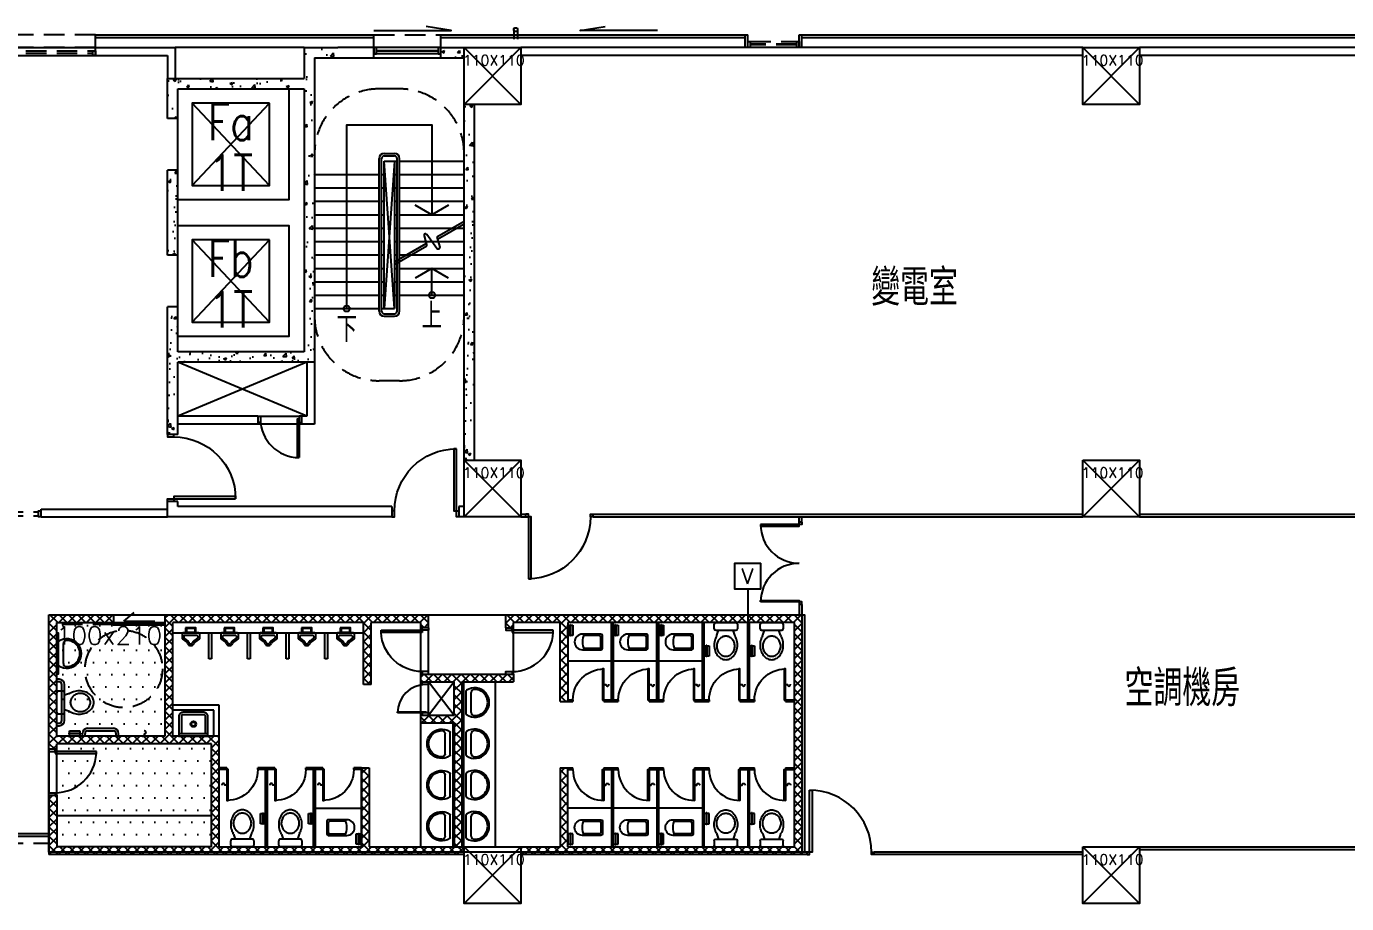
# Model space of a CAD drawing. Extents: x -80 to 56020, y 18240 to 42185.
# Drawn here: x 2296 to 4856, y 25545 to 27246 of the extents above; entities that cross this region are included whole.
import ezdxf
from ezdxf.enums import TextEntityAlignment as Align

# ---------------------------------------------------------------- set-up
doc = ezdxf.new("R2010")
doc.units = 0
doc.header["$LTSCALE"] = 200
doc.linetypes.add('XFAB-L20$0$HIDDEN', pattern=[0.3, 0.2, -0.1])
for name, color, linetype in [('TEXT', 3, 'Continuous'), ('XFAB-L20$0$0-arr', 4, 'Continuous'), ('XFAB-L20$0$0-stc', 12, 'Continuous'), ('XFAB-L20$0$0-stcm', 4, 'Continuous'), ('XFAB-L20$0$12', 12, 'Continuous'), ('XFAB-L20$0$4', 4, 'Continuous'), ('XFAB-L20$0$8', 8, 'Continuous'), ('XFAB-L20$0$COL', 1, 'Continuous'), ('XFAB-L20$0$DOOR-TEXT', 8, 'Continuous'), ('XFAB-L20$0$DOR', 4, 'Continuous'), ('XFAB-L20$0$DRAIN', 4, 'Continuous'), ('XFAB-L20$0$EL', 4, 'Continuous'), ('XFAB-L20$0$FURN', 8, 'Continuous'), ('XFAB-L20$0$HATCH', 15, 'Continuous'), ('XFAB-L20$0$Hatch-RC', 8, 'Continuous'), ('XFAB-L20$0$HID', 5, 'XFAB-L20$0$HIDDEN'), ('XFAB-L20$0$HR', 4, 'Continuous'), ('XFAB-L20$0$INT', 4, 'Continuous'), ('XFAB-L20$0$OPEN', 8, 'Continuous'), ('XFAB-L20$0$OTH', 12, 'Continuous'), ('XFAB-L20$0$RCW', 1, 'Continuous'), ('XFAB-L20$0$RM-MARK-INT', 12, 'Continuous'), ('XFAB-L20$0$ST', 12, 'Continuous'), ('XFAB-L20$0$WALL-C', 6, 'Continuous'), ('XFAB-L20$0$WALL-CR', 5, 'XFAB-L20$0$HIDDEN'), ('XFAB-L20$0$WALL-P', 3, 'Continuous'), ('XFAB-L20$0$WALL-V', 4, 'Continuous'), ('XFAB-L20$0$WC', 4, 'Continuous'), ('XFAB-L20$0$wc-pat', 4, 'Continuous'), ('XFAB-L20$0$WIN', 12, 'Continuous'), ('XFAB-L20$0$WIN-S', 4, 'Continuous'), ('XFAB-L20$0$防火時效', 15, 'Continuous')]:
    doc.layers.add(name, color=color, linetype=linetype)
doc.styles.add('AEH', font='SIMPLEX', dxfattribs={"bigfont": 'CHINESET.shx'})
doc.styles.add('XFAB-L20$0$CHINA', font='simplex.shx', dxfattribs={"width": 0.75, "bigfont": 'chineset.shx'})
doc.styles.add('XFAB-L20$0$Standard', font='txt.shx', dxfattribs={"bigfont": 'chineset.shx'})

# ---------------------------------------------------------------- blocks, each defined once
blk = doc.blocks.new('XFAB-L20$0$C-110x110')
at = {"layer": 'Defpoints'}
for p, q in [((55, -55), (-55, 55)), ((-55, -55), (55, 55))]:
    blk.add_line(p, q, dxfattribs=at)
at = {"layer": 'XFAB-L20$0$COL'}
blk.add_lwpolyline([(-55, 55), (55, 55), (55, -55), (-55, -55)], close=True, dxfattribs=at)
at = {"layer": 'Defpoints', "style": 'XFAB-L20$0$CHINA'}
blk.add_text('110X110', height=20, dxfattribs=at).set_placement((-57.4, 30.5), align=Align.MIDDLE_LEFT)
blk = doc.blocks.new('XFAB-L20$0$door')
at = {"layer": 'XFAB-L20$0$DOR'}
blk.add_lwpolyline([(0, 1), (0.04, 1), (0.04, 0), (0, 0)], close=True, dxfattribs=at)
blk.add_arc((0, 0), 1, 0, 90, dxfattribs=at)
blk = doc.blocks.new('XFAB-L20$0$door-2')
at = {"layer": 'XFAB-L20$0$DOR'}
for points in [[(0, 0.5), (0.02, 0.5), (0.02, 0), (0, 0)], [(1, 0.5), (0.98, 0.5), (0.98, 0), (1, 0)]]:
    blk.add_lwpolyline(points, close=True, dxfattribs=at)
for centre, start, end in [((0, 0), 0, 90), ((1, 0), 90, 180)]:
    blk.add_arc(centre, 0.5, start, end, dxfattribs=at)
blk = doc.blocks.new('XFAB-L20$0$DOORD1')
for p, q in [((0.05, 1), (0, 1)), ((0, 1), (0, 0)), ((0.05, 0), (0.05, 1)), ((0, 0), (0.05, 0))]:
    blk.add_line(p, q)
at = {"color": 0}
blk.add_arc((-0.002, -0.001), 1.002, 0.0519, 87.0105, dxfattribs=at)
blk = doc.blocks.new('XFAB-L20$0$TISSUE')
at = {"layer": 'XFAB-L20$0$WC', "color": 6}
for p, q in [((0, 0), (0, -20)), ((4.5, 0), (0, 0)), ((5.5, 1), (4.5, 1)), ((4.5, 1), (4.5, -21)), ((5.5, -21), (5.5, 1)), ((10, 0), (5.5, 0)), ((10, -20), (10, 0)), ((0, -20), (4.5, -20)), ((4.5, -21), (5.5, -21)), ((5.5, -20), (10, -20))]:
    blk.add_line(p, q, dxfattribs=at)
blk = doc.blocks.new('XFAB-L20$0$tl-gen')
at = {"layer": 'XFAB-L20$0$WC'}
for p, q in [((-19.5, 0), (19.5, 0)), ((-22.5, -12), (-22.5, -3)), ((-19.5, -15), (19.5, -15)), ((-17.2, -24.6), (-14, -15)), ((17.2, -24.6), (14, -15)), ((22.5, -3), (22.5, -12))]:
    blk.add_line(p, q, dxfattribs=at)
at = {"layer": 'XFAB-L20$0$WC', "color": 12}
blk.add_lwpolyline([(-17.5, -45.9, 0.089395), (-16.1, -53.4, 0.094247), (-12.4, -59.6, 0.102032), (-6.6, -63.9, 0.108313), (0, -65.3, 0.108313), (6.6, -63.9, 0.102032), (12.4, -59.6, 0.094247), (16.1, -53.4, 0.089395), (17.5, -45.9, 0.089395), (16.1, -38.3, 0.094247), (12.4, -32.1, 0.102032), (6.6, -27.9, 0.108313), (0, -26.4, 0.108313), (-6.6, -27.9, 0.102032), (-12.4, -32.1, 0.094247), (-16.1, -38.3, 0.089395)], format="xyb", close=True, dxfattribs=at)
at = {"layer": 'XFAB-L20$0$WC'}
for centre, radius, start, end in [((-19.5, -3), 3, 90, 180), ((19.5, -3), 3, 0, 90), ((-19.5, -12), 3, 180, 270), ((-25.7, -21.7), 9, 328.9452, 341.624), ((25.7, -21.7), 9, 198.376, 211.0548), ((19.5, -12), 3, 270, 0), ((13.5, -43.5), 36, 161.8917, 180), ((13.5, -43.5), 36, 180, 198.1083), ((6.9, -41.3), 29, 148.9452, 161.8917), ((-6.9, -41.3), 29, 18.1083, 31.0548), ((-13.5, -43.5), 36, 0, 18.1083), ((-13.5, -43.5), 36, 341.8917, 0), ((6.9, -45.7), 29, 198.1083, 218.2902), ((2.7, -49), 23.7, 218.2902, 242.3153), ((0, -54.1), 17.9, 242.3153, 270), ((0, -54.1), 17.9, 270, 297.6847), ((-2.7, -49), 23.7, 297.6847, 321.7098), ((-6.9, -45.7), 29, 321.7098, 341.8917)]:
    blk.add_arc(centre, radius, start, end, dxfattribs=at)
blk = doc.blocks.new('XFAB-L20$0$door-5')
at = {"layer": 'XFAB-L20$0$DOR'}
blk.add_lwpolyline([(0, 0), (0, 1), (0.04, 1), (0.04, 0)], close=True, dxfattribs=at)
blk.add_arc((0, 0), 1, 0, 90, dxfattribs=at)
blk = doc.blocks.new('XFAB-L20$0$wall type-down')
at = {"layer": 'XFAB-L20$0$RM-MARK-INT'}
blk.add_line((0, 800), (0, -200), dxfattribs=at)
blk.add_lwpolyline([(-247.5, 1300), (247.5, 1300, -0.4142136), (250, 1297.5), (250, 802.5, -0.4142136), (247.5, 800), (-247.5, 800, -0.4142136), (-250, 802.5), (-250, 1297.5, -0.4142136)], format="xyb", close=True, dxfattribs=at)
at = {"layer": 'XFAB-L20$0$RM-MARK-INT', "color": 6, "style": 'XFAB-L20$0$Standard', "text_generation_flag": 6}
blk.add_attdef('WALL-TYP', text='', height=300, rotation=180, dxfattribs=at).set_placement((-2.5, 1050), align=Align.MIDDLE_CENTER)
blk = doc.blocks.new('XFAB-L20$0$bsn-450')
at = {"layer": 'XFAB-L20$0$WC'}
blk.add_line((0, 0), (44.7, 0), dxfattribs=at)
at = {"layer": 'XFAB-L20$0$WC', "color": 12}
blk.add_line((2.9, -10), (41.8, -10), dxfattribs=at)
at = {"layer": 'XFAB-L20$0$WC'}
for centre, radius, start, end in [((0, -1.5), 1.5, 90, 146.1556), ((44.7, -1.5), 1.5, 33.8444, 90), ((22.4, -16.5), 28.4, 146.1556, 33.8444)]:
    blk.add_arc(centre, radius, start, end, dxfattribs=at)
at = {"layer": 'XFAB-L20$0$WC', "color": 12}
for centre, radius, start, end in [((2.9, -16), 6, 90, 178.5361), ((22.4, -16.5), 25.4, 178.5361, 1.4639), ((41.8, -16), 6, 1.4639, 90)]:
    blk.add_arc(centre, radius, start, end, dxfattribs=at)
blk = doc.blocks.new('XFAB-L20$0$U-315')
at = {"layer": 'XFAB-L20$0$WC'}
for p, q in [((30.2, 0), (0, 0)), ((-1.5, -1.3), (-1.5, -11.3)), ((-1.5, -11.3), (7.2, -17.9)), ((31.7, -11.3), (23, -17.9)), ((31.7, -1.3), (31.7, -11.3))]:
    blk.add_line(p, q, dxfattribs=at)
at = {"layer": 'XFAB-L20$0$WC', "color": 12}
for p, q in [((1.5, -6.5), (1.5, -9.1)), ((2.1, -10.3), (8.9, -15.4)), ((27.2, -5), (3, -5)), ((28.1, -10.3), (21.3, -15.4)), ((28.7, -6.5), (28.7, -9.1))]:
    blk.add_line(p, q, dxfattribs=at)
at = {"layer": 'XFAB-L20$0$WC'}
for centre, radius, start, end in [((0, -1.5), 1.5, 90, 173.7475), ((30.2, -1.5), 1.5, 6.2525, 90), ((5.1, -21.9), 4.5, 17.6107, 61.7082), ((14.8, -18.8), 5.72, 197.6107, 272.6965), ((15.4, -18.8), 5.72, 267.3035, 342.3893), ((25.1, -21.9), 4.5, 118.2918, 162.3893)]:
    blk.add_arc(centre, radius, start, end, dxfattribs=at)
at = {"layer": 'XFAB-L20$0$WC', "color": 12}
for centre, radius, start, end in [((3, -6.5), 1.5, 90, 180), ((3, -9.1), 1.5, 180, 232.9361), ((5.1, -21.9), 7.5, 17.6107, 59.7283), ((14.8, -18.8), 2.72, 197.6107, 272.6965), ((15.4, -18.8), 2.72, 267.3035, 342.3893), ((25.1, -21.9), 7.5, 120.2717, 162.3893), ((27.2, -6.5), 1.5, 0, 90), ((27.2, -9.1), 1.5, 307.0639, 0)]:
    blk.add_arc(centre, radius, start, end, dxfattribs=at)
blk = doc.blocks.new('XFAB-L20$0$TL-1')
at = {"layer": 'XFAB-L20$0$OTH', "color": 12}
for p, q in [((48.2, 12.2), (17.5, 12.2)), ((51.2, -9.2), (51.2, 9.2)), ((17.5, -12.2), (48.2, -12.2))]:
    blk.add_line(p, q, dxfattribs=at)
for centre, start, end in [((48.2, 9.2), 0, 90), ((48.2, -9.2), 270, 0)]:
    blk.add_arc(centre, 3, start, end, dxfattribs=at)
at = {"layer": 'XFAB-L20$0$WC'}
for p, q in [((51.2, 15.2), (15.2, 15.2)), ((54.2, -12.2), (54.2, 12.2)), ((15.2, -15.2), (51.2, -15.2))]:
    blk.add_line(p, q, dxfattribs=at)
for centre, radius, start, end in [((15.2, 0), 15.2, 90, 270), ((50.2, 0), 35, 154.148, 205.852), ((51.2, 12.2), 3, 0, 90), ((51.2, -12.2), 3, 270, 0)]:
    blk.add_arc(centre, radius, start, end, dxfattribs=at)
blk = doc.blocks.new('XFAB-L20$0$s-324')
at = {"layer": 'XFAB-L20$0$WC'}
blk.add_lwpolyline([(28, 0), (-28, 0), (-28, -37.9, 0.414214), (-20, -46), (20, -46, 0.414214), (28, -37.9)], format="xyb", close=True, dxfattribs=at)
for points in [[(-28, -3.2, 0.414214), (-26.8, -4.4), (26.8, -4.4, 0.414214), (28, -3.2)], [(-21.5, -4.4, 0.414214), (-23.3, -6.3), (-23.3, -39, 0.414214), (-21.5, -40.8), (21.5, -40.8, 0.414214), (23.3, -39), (23.3, -6.3, 0.414214), (21.5, -4.4)]]:
    blk.add_lwpolyline(points, format="xyb", dxfattribs=at)
for radius in [5.43, 3.79]:
    blk.add_circle((0, -23.1), radius, dxfattribs=at)
at = {"layer": 'XFAB-L20$0$WC', "color": 0, "linetype": 'ByBlock'}
blk.add_point((28, 0), dxfattribs=at)

msp = doc.modelspace()

# ---------------------------------------------------------------- hatches: boundary and pattern name
at = {"layer": 'XFAB-L20$0$HATCH'}
h = msp.add_hatch(dxfattribs=at)
h.set_pattern_fill('ANSI37', color=256, scale=4, style=0)
h.set_pattern_definition([(45, (2340, 25640), (-8.98026, 8.98026), []), (135, (2340, 25640), (-8.98026, -8.98026), [])])
h.paths.add_polyline_path([(3126, 25975), (3126, 25910), (3076, 25910), (3076, 25975)], flags=17)
h.paths.add_polyline_path([(3241, 25990), (3200, 25990), (3200, 25975), (3241, 25975)])
h.paths.add_polyline_path([(3145, 25655), (2961, 25655), (2961, 25808), (2946, 25808), (2946, 25655), (2753.092, 25655), (2753.092, 25640), (3145, 25640)])
h.paths.add_polyline_path([(2753.092, 25655), (2670, 25655), (2670, 25870), (2580, 25870), (2580, 26090), (2675, 26090), (2675, 26105), (2565, 26105), (2565, 25870), (2355, 25870), (2355, 25935), (2340, 25935), (2340, 25845), (2355, 25845), (2355, 25855), (2655, 25855), (2655, 25655), (2355, 25655), (2355, 25755), (2340, 25755), (2340, 25640), (2753.092, 25640)])
h.paths.add_polyline_path([(2355, 26090), (2465, 26090), (2465, 26105), (2340, 26105), (2340, 25935), (2355, 25935), (2355, 25954.5)], flags=16)
h.paths.add_polyline_path([(3076, 26105), (2675, 26105), (2675, 26090), (2950, 26090), (2950, 25970), (2965, 25970), (2965, 26090), (3061, 26090), (3061, 26080), (3076, 26080)])
h.paths.add_polyline_path([(3076, 25910), (3061, 25910), (3061, 25895), (3126, 25895), (3126, 25655), (3141, 25655), (3141, 25975), (3200, 25975), (3200, 25990), (3061, 25990), (3061, 25975), (3076, 25975)])
h = msp.add_hatch(dxfattribs=at)
h.set_pattern_fill('DOTS', color=256, scale=15, style=0)
h.set_pattern_definition([(0, (2355, 25870), (11.9062, 23.8125), [0, -23.8125])])
h.paths.add_polyline_path([(2355, 26090), (2565, 26090), (2565, 25870), (2355, 25870)])
h = msp.add_hatch(dxfattribs=at)
h.set_pattern_fill('ANSI37', color=256, scale=4, style=0)
h.set_pattern_definition([(45, (3226, 25640), (-8.98026, 8.98026), []), (135, (3226, 25640), (-8.98026, -8.98026), [])])
h.paths.add_polyline_path([(3800, 25872.5), (3785, 25872.5), (3785, 25655), (3541.25, 25655), (3541.25, 25640), (3800, 25640)])
h.paths.add_polyline_path([(3800, 26105), (3695, 26105), (3695, 26090), (3785, 26090), (3785, 25872.5), (3800, 25872.5)])
h.paths.add_polyline_path([(3695, 26105), (3226, 26105), (3226, 26080), (3241, 26080), (3241, 26090), (3331, 26090), (3331, 25937), (3346, 25937), (3346, 26090), (3695, 26090)])
h.paths.add_polyline_path([(3541.25, 25655), (3346, 25655), (3346, 25808), (3331, 25808), (3331, 25655), (3255, 25655), (3255, 25640), (3541.25, 25640)])
h = msp.add_hatch(dxfattribs=at)
h.set_pattern_fill('DOTS', color=256, scale=15, style=0)
h.set_pattern_definition([(0, (2355, 25655), (11.9062, 23.8125), [0, -23.8125])])
h.paths.add_polyline_path([(2355, 25855), (2655, 25855), (2655, 25655), (2355, 25655)])
at = {"layer": 'XFAB-L20$0$Hatch-RC'}
h = msp.add_hatch(dxfattribs=at)
h.set_pattern_fill('AR-CONC', color=256, scale=0.3, style=0)
h.set_pattern_definition([(50, (2570, 26455), (54.6554, -4.7817), [5.715, -62.865]), (355, (2570, 26455), (-10.573, 57.317), [4.572, -50.292]), (100.451, (2574.555, 26454.6), (44.0828, 52.535), [4.857, -53.427]), (46.184, (2570, 26470.24), (81.3237, -12.6127), [8.5725, -94.2975]), (96.636, (2576.78, 26469.19), (71.221, 74.228), [7.2855, -80.1405]), (351.184, (2570, 26470.24), (71.2214, 74.2275), [6.858, -75.438]), (21, (2577.62, 26466.43), (45.4845, -30.6797), [5.715, -62.865]), (326, (2577.62, 26466.43), (18.5406, 55.2564), [4.572, -50.292]), (71.4514, (2581.41, 26463.873), (64.025, 24.577), [4.857, -53.427]), (37.5, (2570, 26455), (0.9266, 25.3665), [0, -49.6824, 0, -51.054, 0, -50.4825]), (7.5, (2570, 26455), (20.0459, 30.0542), [0, -29.1084, 0, -48.5394, 0, -19.2405]), (327.5, (2553.007, 26455), (40.6772, -1.71862), [0, -19.05, 0, -59.436, 0, -78.867]), (317.5, (2545.387, 26455), (44.4388, 7.628), [0, -24.765, 0, -39.4716, 0, -56.007])])
h.paths.add_polyline_path([(2855, 27185), (2900, 27185), (2900, 27205), (2835, 27205), (2835, 27150), (2855, 27150)])
h.paths.add_polyline_path([(3145, 27205), (3100, 27205), (3100, 27193), (3100, 27185), (3145, 27185)])
h.paths.add_polyline_path([(2855, 27150), (2835, 27150), (2835, 27145), (2570, 27145), (2570, 27067.5), (2590, 27067.5), (2590, 27125), (2805, 27125), (2835, 27125), (2835, 26615), (2590, 26615), (2590, 26702.5), (2570, 26702.5), (2570, 26455), (2590, 26455), (2590, 26595), (2855, 26595)])
h.paths.add_polyline_path([(2590, 26967.5), (2570, 26967.5), (2570, 26802.5), (2590, 26802.5), (2590, 26860)], flags=17)
h = msp.add_hatch(dxfattribs=at)
h.set_pattern_fill('AR-CONC', color=256, scale=0.3, style=0)
h.set_pattern_definition([(50, (3145, 26405), (54.6554, -4.7817), [5.715, -62.865]), (355, (3145, 26405), (-10.573, 57.317), [4.572, -50.292]), (100.451, (3149.555, 26404.6), (44.0828, 52.535), [4.857, -53.427]), (46.184, (3145, 26420.24), (81.324, -12.613), [8.5725, -94.2975]), (96.636, (3151.78, 26419.19), (71.221, 74.228), [7.2855, -80.1405]), (351.184, (3145, 26420.24), (71.221, 74.228), [6.858, -75.438]), (21, (3152.62, 26416.43), (45.4845, -30.6797), [5.715, -62.865]), (326, (3152.62, 26416.43), (18.5406, 55.2564), [4.572, -50.292]), (71.451, (3156.41, 26413.873), (64.025, 24.577), [4.857, -53.427]), (37.5, (3145, 26405), (0.9266, 25.3665), [0, -49.6824, 0, -51.054, 0, -50.4825]), (7.5, (3145, 26405), (20.0459, 30.0542), [0, -29.1084, 0, -48.5394, 0, -19.2405]), (327.5, (3128.007, 26405), (40.6772, -1.7186), [0, -19.05, 0, -59.436, 0, -78.867]), (317.5, (3120.387, 26405), (44.4388, 7.628), [0, -24.765, 0, -39.4716, 0, -56.007])])
h.paths.add_polyline_path([(3165, 27095), (3145, 27095), (3145, 26405), (3165, 26405)])
at = {"layer": 'XFAB-L20$0$WC'}
h = msp.add_hatch(dxfattribs=at)
h.set_pattern_fill('PLAST', color=256, scale=5, angle=540, style=0)
h.set_pattern_definition([(360, (-14080, 31442.5), (3e-19, 31.75), []), (360, (-14080, 31446.47), (3e-19, 31.75), []), (360, (-14080, 31450.437), (3e-19, 31.75), [])])
h.paths.add_polyline_path([(2355, 25990), (2355, 26070), (2358, 26070), (2358, 25990)])
h = msp.add_hatch(dxfattribs=at)
h.set_pattern_fill('PLAST', color=256, scale=5, angle=540, style=0)
h.set_pattern_definition([(180, (19579, 20106.5), (2e-14, -31.75), []), (180, (19579, 20102.53), (2e-14, -31.75), []), (180, (19579, 20098.563), (2e-14, -31.75), [])])
h.paths.add_polyline_path([(3144, 25975), (3144, 25655), (3141, 25655), (3141, 25975)])
h = msp.add_hatch(dxfattribs=at)
h.set_pattern_fill('PLAST', color=256, scale=5, angle=540, style=0)
h.set_pattern_definition([(3e-14, (-13312, 20106.5), (-2e-14, -31.75), []), (3e-14, (-13312, 20102.53), (-2e-14, -31.75), []), (3e-14, (-13312, 20098.563), (-2e-14, -31.75), [])])
h.paths.add_polyline_path([(3123, 25895), (3123, 25655), (3126, 25655), (3126, 25895)])

# ---------------------------------------------------------------- linework, layer by layer
at = {"color": 1}
msp.add_lwpolyline([(2340, 26105), (3805, 26105), (3805, 25645), (2340, 25645)], close=True, dxfattribs=at)
at = {"layer": 'XFAB-L20$0$0-arr'}
for points in [[(3114.976, 26899.75), (3082.5, 26881), (3050.024, 26899.75)], [(3114.976, 26758.25), (3082.5, 26777), (3050.024, 26758.25)]]:
    msp.add_lwpolyline(points, dxfattribs=at)
at = {"layer": 'XFAB-L20$0$0-stc'}
for p, q in [((3145, 26867.718), (3092.181, 26837.224)), ((3145, 26862.45), (3093.475, 26832.702)), ((3010, 26789.776), (3071.525, 26825.298)), ((3010, 26784.508), (3072.819, 26820.776))]:
    msp.add_line(p, q, dxfattribs=at)
at = {"layer": 'XFAB-L20$0$0-stcm'}
msp.add_lwpolyline([(3092.181, 26837.224), (3097.702, 26817.926, -0.84160613), (3092.305, 26815.318), (3072.695, 26842.682, 0.84160613), (3067.298, 26840.074), (3072.819, 26820.776)], format="xyb", dxfattribs=at)
at = {"layer": 'XFAB-L20$0$12'}
for q in [(2505, 26109.547), (2545, 26093)]:
    msp.add_line((2485, 26093), q, dxfattribs=at)
for points in [[(2970, 27238.439), (3120, 27238.439), (3071.188, 27246.205)], [(3520, 27238.439), (3370, 27238.439), (3418.812, 27246.205)], [(2917.5, 26699), (2917.5, 27055), (3082.5, 27055), (3082.5, 26881)], [(3082.5, 26725), (3082.5, 26777)]]:
    msp.add_lwpolyline(points, dxfattribs=at)
at = {"layer": 'XFAB-L20$0$4'}
for p, q in [((2975, 27199.5), (3095, 27199.5)), ((2975, 27198.5), (3095, 27198.5)), ((2950, 25970), (2950, 26090)), ((2965, 25970), (2965, 26090)), ((3331, 25937), (3331, 26090)), ((3346, 26090), (3346, 25937)), ((2965, 25970), (2950, 25970)), ((3331, 25937), (3346, 25937)), ((2946, 25808), (2946, 25655)), ((2946, 25808), (2961, 25808)), ((2961, 25808), (2961, 25655)), ((3331, 25808), (3331, 25655)), ((3331, 25808), (3346, 25808)), ((3346, 25655), (3346, 25808))]:
    msp.add_line(p, q, dxfattribs=at)
for centre in [(3082.5, 26725), (2917.5, 26699)]:
    msp.add_circle(centre, 6, dxfattribs=at)
at = {"layer": 'XFAB-L20$0$8'}
for p, q in [((2835, 27205), (2585, 27205)), ((2900, 27185), (3100, 27185)), ((3431, 26015), (3346, 26015)), ((3519, 26015), (3434, 26015)), ((3607, 26015), (3522, 26015)), ((3061, 25910), (3061, 25975)), ((3076, 25910), (3076, 25975)), ((2340, 25840), (2340, 25760)), ((2355, 25755), (2355, 25845)), ((2856, 25730), (2946, 25730)), ((3431, 25730), (3346, 25730)), ((3519, 25730), (3434, 25730)), ((3607, 25730), (3522, 25730)), ((2655, 25715), (2355, 25715))]:
    msp.add_line(p, q, dxfattribs=at)
at = {"layer": 'XFAB-L20$0$8', "linetype": 'ByBlock'}
for p, q in [((2830, 26475), (2745, 26475)), ((2750, 26490), (2825, 26490)), ((2465, 26105), (2565, 26105)), ((2465, 26090), (2565, 26090)), ((3061, 25990), (3061, 26080)), ((3076, 25995), (3076, 26075)), ((3241, 25990), (3241, 26080)), ((2670, 25930), (2580, 25930)), ((2660, 25920), (2580, 25920)), ((2660, 25870), (2660, 25920)), ((2670, 25870), (2670, 25930))]:
    msp.add_line(p, q, dxfattribs=at)
at = {"layer": 'XFAB-L20$0$DOR', "linetype": 'XFAB-L20$0$HIDDEN'}
for p, q in [((2070, 26305), (2320, 26305)), ((2070, 26297), (2320, 26297))]:
    msp.add_line(p, q, dxfattribs=at)
at = {"layer": 'XFAB-L20$0$DOR', "linetype": 'ByBlock'}
for points in [[(2745, 26490), (2750, 26490), (2750, 26478), (2745, 26478)], [(2830, 26490), (2825, 26490), (2825, 26478), (2830, 26478)], [(3076, 25975), (3076, 25970), (3064, 25970), (3064, 25975)], [(3076, 25910), (3076, 25915), (3064, 25915), (3064, 25910)]]:
    msp.add_lwpolyline(points, dxfattribs=at)
at = {"layer": 'XFAB-L20$0$DOR'}
for points in [[(2570, 26455), (2570, 26450), (2582, 26450), (2582, 26455)], [(2570, 26325), (2570, 26330), (2582, 26330), (2582, 26325)], [(2325, 26295), (2320, 26295), (2320, 26307), (2325, 26307)], [(3005, 26295), (3010, 26295), (3010, 26307), (3005, 26307)], [(3135, 26295), (3130, 26295), (3130, 26307), (3135, 26307)], [(3265, 26295), (3270, 26295), (3270, 26300), (3265, 26300)], [(3395, 26295), (3390, 26295), (3390, 26300), (3395, 26300)], [(3800, 26285), (3800, 26280), (3795, 26280), (3795, 26285)], [(3800, 26125), (3800, 26130), (3795, 26130), (3795, 26125)], [(3810, 25640), (3815, 25640), (3815, 25645), (3810, 25645)], [(3940, 25640), (3935, 25640), (3935, 25645), (3940, 25645)]]:
    msp.add_lwpolyline(points, dxfattribs=at)
msp.add_lwpolyline([(2565, 26088), (2565, 26085), (2465, 26085), (2465, 26088)], close=True, dxfattribs=at)
at = {"layer": 'XFAB-L20$0$DOR', "color": 8}
for points in [[(3076, 26080), (3076, 26075), (3064, 26075), (3064, 26080)], [(3226, 26080), (3226, 26075), (3238, 26075), (3238, 26080)], [(3076, 25990), (3076, 25995), (3064, 25995), (3064, 25990)], [(3226, 25990), (3226, 25995), (3238, 25995), (3238, 25990)]]:
    msp.add_lwpolyline(points, dxfattribs=at)
at = {"layer": 'XFAB-L20$0$DOR', "color": 8, "extrusion": (1.22465e-16, 1.67431e-32, -1)}
for points in [[(-2340, 25845), (-2340, 25840), (-2352, 25840), (-2352, 25845)], [(-2340, 25755), (-2340, 25760), (-2352, 25760), (-2352, 25755)]]:
    msp.add_lwpolyline(points, dxfattribs=at)
at = {"layer": 'XFAB-L20$0$DRAIN'}
msp.add_circle((3245, 27240), 3.75, dxfattribs=at)
at = {"layer": 'XFAB-L20$0$EL'}
for p, q in [((2767.5, 26937.5), (2617.5, 27097.5)), ((2617.5, 26937.5), (2767.5, 27097.5)), ((2767.5, 26672.5), (2617.5, 26832.5)), ((2617.5, 26672.5), (2767.5, 26832.5))]:
    msp.add_line(p, q, dxfattribs=at)
for points in [[(2767.5, 27097.5), (2617.5, 27097.5), (2617.5, 26937.5), (2767.5, 26937.5)], [(2767.5, 26832.5), (2617.5, 26832.5), (2617.5, 26672.5), (2767.5, 26672.5)]]:
    msp.add_lwpolyline(points, close=True, dxfattribs=at)
at = {"layer": 'XFAB-L20$0$FURN'}
for p, q in [((2360, 25980), (2355, 25980)), ((2360, 25975), (2355, 25975)), ((2365, 25900), (2365, 25970)), ((2370, 25900), (2370, 25970)), ((2355, 25895), (2360, 25895)), ((2355, 25890), (2360, 25890)), ((2415, 25885), (2465, 25885)), ((2405, 25870), (2405, 25875)), ((2410, 25870), (2410, 25875)), ((2415, 25880), (2465, 25880)), ((2470, 25870), (2470, 25875)), ((2475, 25870), (2475, 25875))]:
    msp.add_line(p, q, dxfattribs=at)
for centre, radius, start, end in [((2360, 25970), 10, 360, 90), ((2360, 25970), 5, 360, 90), ((2360, 25900), 5, 270, 360), ((2360, 25900), 10, 270, 360), ((2415, 25875), 10, 90, 180), ((2465, 25875), 10, 360, 90), ((2415, 25875), 5, 90, 180), ((2465, 25875), 5, 360, 90)]:
    msp.add_arc(centre, radius, start, end, dxfattribs=at)
at = {"layer": 'XFAB-L20$0$HID'}
for p, q in [((3241.25, 27240), (3241.25, 27221.495)), ((3248.75, 27240), (3248.75, 27221.495)), ((2430, 27230), (2170, 27230)), ((2970, 27230), (3100, 27230)), ((3690, 27205), (3690, 27230)), ((3695, 27205), (3695, 27230)), ((3700, 27217), (3790, 27217)), ((3795, 27205), (3795, 27230)), ((3800, 27205), (3800, 27230)), ((3790, 27211.5), (3700, 27211.5)), ((3790, 27210.5), (3700, 27210.5)), ((3790, 27205), (3700, 27205)), ((2465, 26086.5), (2365, 26086.5)), ((2250, 25662.5), (2340, 25662.5))]:
    msp.add_line(p, q, dxfattribs=at)
at = {"layer": 'XFAB-L20$0$HID', "linetype": 'XFAB-L20$0$HIDDEN'}
for p, q in [((2175, 27199), (2425, 27199)), ((2175, 27194.5), (2425, 27194.5))]:
    msp.add_line(p, q, dxfattribs=at)
at = {"layer": 'XFAB-L20$0$HID'}
for points in [[(3700, 27205), (3695, 27205), (3695, 27217), (3700, 27217)], [(3795, 27205), (3790, 27205), (3790, 27217), (3795, 27217)]]:
    msp.add_lwpolyline(points, close=True, dxfattribs=at)
at = {"layer": 'XFAB-L20$0$HID', "linetype": 'XFAB-L20$0$HIDDEN'}
msp.add_lwpolyline([(2430, 27205), (2170, 27205), (2170, 27190), (2430, 27190)], close=True, dxfattribs=at)
at = {"layer": 'XFAB-L20$0$HID', "linetype": 'ByBlock'}
msp.add_lwpolyline([(2430, 27190), (2425, 27190), (2425, 27199), (2430, 27199)], close=True, dxfattribs=at)
at = {"layer": 'XFAB-L20$0$HID'}
for points in [[(3145, 27000, 0.41421356), (3020, 27125), (2980, 27125, 0.41421356), (2855, 27000, 0.41421356)], [(3145, 26684, -0.41421356), (3020, 26559), (2980, 26559, -0.41421356), (2855, 26684, -0.41421356)]]:
    msp.add_lwpolyline(points, format="xyb", dxfattribs=at)
msp.add_circle((2485, 26000), 75, dxfattribs=at)
at = {"layer": 'XFAB-L20$0$HR'}
for p, q in [((2980, 26694), (2980, 26990)), ((2985, 26694), (2985, 26990)), ((2990, 27000), (3010, 27000)), ((2990, 26995), (3010, 26995)), ((3015, 26701.5), (3015, 26990)), ((3020, 26701.5), (3020, 26990)), ((2990, 26689), (3010, 26689)), ((2990, 26684), (3010, 26684)), ((3015, 26694), (3015, 26701.5)), ((3020, 26694), (3020, 26701.5))]:
    msp.add_line(p, q, dxfattribs=at)
for centre, radius, start, end in [((2990, 26990), 10, 90, 180), ((2990, 26990), 5, 90, 180), ((3010, 26990), 10, 0, 90), ((3010, 26990), 5, 0, 90), ((2990, 26694), 10, 180, 270), ((2990, 26694), 5, 180, 270), ((3010, 26694), 10, 270, 0), ((3010, 26694), 5, 270, 0)]:
    msp.add_arc(centre, radius, start, end, dxfattribs=at)
at = {"layer": 'XFAB-L20$0$OPEN'}
for p, q in [((3010, 26699), (2990, 26985)), ((3010, 26985), (2990, 26699)), ((2840, 26595), (2590, 26490)), ((2840, 26490), (2590, 26595)), ((3126, 25975), (3076, 25910)), ((3126, 25910), (3076, 25975))]:
    msp.add_line(p, q, dxfattribs=at)
for points in [[(2590, 27125), (2805, 27125), (2805, 26910), (2590, 26910)], [(2590, 26860), (2805, 26860), (2805, 26645), (2590, 26645)]]:
    msp.add_lwpolyline(points, close=True, dxfattribs=at)
at = {"layer": 'XFAB-L20$0$RCW'}
for p, q in [((2835, 27205), (2835, 27145)), ((2835, 27205), (2900, 27205)), ((2970, 27185), (2970, 27205)), ((3100, 27185), (3100, 27205)), ((3100, 27205), (3145, 27205)), ((2855, 27185), (2855, 26595)), ((2855, 27185), (2900, 27185)), ((3100, 27185), (3145, 27185)), ((2570, 27067.5), (2570, 27145)), ((2570, 27145), (2835, 27145)), ((2590, 27067.5), (2590, 27125)), ((2590, 27125), (2835, 27125)), ((2835, 27125), (2835, 26615)), ((3145, 26405), (3145, 27095)), ((3165, 26405), (3165, 27095)), ((2590, 27067.5), (2570, 27067.5)), ((2590, 26967.5), (2570, 26967.5)), ((2590, 26802.5), (2570, 26802.5)), ((2570, 26455), (2570, 26702.5)), ((2590, 26702.5), (2570, 26702.5)), ((2590, 26615), (2590, 26702.5)), ((2835, 26615), (2590, 26615)), ((2590, 26455), (2590, 26595)), ((2855, 26595), (2590, 26595)), ((2590, 26455), (2570, 26455)), ((2570, 26295), (2570, 26325)), ((2590, 26325), (2570, 26325)), ((2590, 26315), (2590, 26325)), ((3005, 26295), (2570, 26295)), ((3005, 26315), (2590, 26315)), ((3005, 26315), (3005, 26295)), ((3145, 26315), (3135, 26315)), ((3135, 26315), (3135, 26295)), ((3145, 26295), (3135, 26295))]:
    msp.add_line(p, q, dxfattribs=at)
for points in [[(2570, 26802.5), (2570, 26967.5)], [(2590, 26802.5), (2590, 26967.5)]]:
    msp.add_lwpolyline(points, dxfattribs=at)
at = {"layer": 'XFAB-L20$0$ST'}
for p, q in [((2990, 26699), (2990, 26985)), ((2990, 26985), (3015, 26985)), ((3010, 26985), (3010, 26699)), ((3020, 26985), (3145, 26985)), ((2855, 26959), (2980, 26959)), ((2985, 26959), (2990, 26959)), ((3010, 26959), (3015, 26959)), ((3020, 26959), (3145, 26959)), ((2855, 26933), (2980, 26933)), ((2985, 26933), (2990, 26933)), ((3010, 26933), (3015, 26933)), ((3020, 26933), (3145, 26933)), ((2855, 26907), (2980, 26907)), ((2985, 26907), (2990, 26907)), ((3010, 26907), (3015, 26907)), ((3020, 26907), (3145, 26907)), ((2855, 26881), (2980, 26881)), ((2985, 26881), (2990, 26881)), ((3010, 26881), (3015, 26881)), ((3020, 26881), (3145, 26881)), ((2855, 26855), (2980, 26855)), ((2985, 26855), (2990, 26855)), ((3010, 26855), (3015, 26855)), ((3020, 26855), (3145, 26855)), ((2855, 26829), (2980, 26829)), ((2985, 26829), (2990, 26829)), ((3010, 26829), (3015, 26829)), ((3020, 26829), (3145, 26829)), ((2855, 26803), (2980, 26803)), ((2985, 26803), (2990, 26803)), ((3010, 26803), (3015, 26803)), ((3020, 26803), (3145, 26803)), ((2855, 26777), (2980, 26777)), ((2985, 26777), (2990, 26777)), ((3010, 26777), (3015, 26777)), ((3020, 26777), (3145, 26777)), ((2855, 26751), (2980, 26751)), ((2985, 26751), (2990, 26751)), ((3010, 26751), (3015, 26751)), ((3020, 26751), (3145, 26751)), ((2855, 26725), (2980, 26725)), ((2985, 26725), (2990, 26725)), ((3010, 26725), (3015, 26725)), ((3020, 26725), (3145, 26725)), ((2855, 26699), (2980, 26699)), ((2985, 26699), (3010, 26699))]:
    msp.add_line(p, q, dxfattribs=at)
at = {"layer": 'XFAB-L20$0$WALL-C'}
for p, q in [((2430, 27230), (2970, 27230)), ((2430, 27205), (2430, 27230)), ((2430, 27225), (2970, 27225)), ((2970, 27205), (2970, 27230)), ((3100, 27230), (3695, 27230)), ((3100, 27205), (3100, 27230)), ((3100, 27225), (3690, 27225)), ((3795, 27230), (6960, 27230)), ((3800, 27225), (6955, 27225))]:
    msp.add_line(p, q, dxfattribs=at)
at = {"layer": 'XFAB-L20$0$WALL-CR', "linetype": 'Continuous'}
for p, q in [((3255, 26300), (3265, 26300)), ((3255, 26295), (3265, 26295)), ((3265, 26295), (3265, 26300)), ((3395, 26300), (4345, 26300)), ((3395, 26295), (3395, 26300)), ((3395, 26295), (4345, 26295)), ((3795, 26285), (3795, 26295)), ((3800, 26285), (3800, 26295)), ((4455, 26300), (5545, 26300)), ((4455, 26295), (5545, 26295)), ((3800, 26285), (3795, 26285)), ((3800, 26125), (3795, 26125)), ((3795, 26125), (3795, 26105)), ((3800, 26125), (3800, 26105)), ((2340, 25680), (2255, 25680)), ((2340, 25675), (2255, 25675)), ((4455, 25655), (5545, 25655)), ((3810, 25645), (3800, 25645)), ((3810, 25640), (3800, 25640)), ((3810, 25640), (3810, 25645)), ((4345, 25645), (3940, 25645)), ((3940, 25640), (3940, 25645)), ((4345, 25640), (3940, 25640)), ((4455, 25650), (5545, 25650))]:
    msp.add_line(p, q, dxfattribs=at)
at = {"layer": 'XFAB-L20$0$WALL-P'}
for p, q in [((2055, 27205), (2585, 27205)), ((2055, 27190), (2570, 27190)), ((2570, 27190), (2570, 27145)), ((2585, 27205), (2585, 27145)), ((4345, 27205), (3255, 27205)), ((4345, 27190), (3255, 27190)), ((5545, 27205), (4455, 27205)), ((5545, 27190), (4455, 27190)), ((2840, 26595), (2840, 26490)), ((2855, 26595), (2855, 26475)), ((2745, 26490), (2590, 26490)), ((2745, 26475), (2590, 26475)), ((2840, 26490), (2830, 26490)), ((2855, 26475), (2830, 26475)), ((2325, 26310), (2570, 26310)), ((2325, 26295), (2325, 26310)), ((2325, 26295), (2570, 26295))]:
    msp.add_line(p, q, dxfattribs=at)
at = {"layer": 'XFAB-L20$0$WALL-P', "linetype": 'ByBlock'}
for p, q in [((2745, 26490), (2745, 26475)), ((2830, 26490), (2830, 26475))]:
    msp.add_line(p, q, dxfattribs=at)
at = {"layer": 'XFAB-L20$0$WALL-V'}
for p, q in [((2340, 26105), (2465, 26105)), ((2340, 25845), (2340, 26105)), ((2355, 26090), (2465, 26090)), ((2355, 25870), (2355, 26090)), ((2465, 26105), (2465, 26090)), ((2565, 26105), (2565, 25870)), ((2565, 26105), (3076, 26105)), ((2950, 26090), (2580, 26090)), ((2580, 25870), (2580, 26090)), ((3061, 26090), (2965, 26090)), ((3061, 26080), (3061, 26090)), ((3076, 26080), (3076, 26105)), ((3226, 26105), (3800, 26105)), ((3226, 26080), (3226, 26105)), ((3331, 26090), (3241, 26090)), ((3241, 26080), (3241, 26090)), ((3785, 26090), (3346, 26090)), ((3785, 26090), (3785, 25655)), ((3800, 26105), (3800, 25640)), ((3076, 26080), (3061, 26080)), ((3226, 26080), (3241, 26080)), ((3061, 25990), (3241, 25990)), ((3061, 25975), (3061, 25990)), ((3241, 25990), (3241, 25975)), ((3061, 25975), (3126, 25975)), ((3126, 25910), (3126, 25975)), ((3141, 25975), (3241, 25975)), ((3141, 25975), (3141, 25655)), ((3126, 25910), (3061, 25910)), ((3061, 25895), (3061, 25910)), ((3126, 25895), (3061, 25895)), ((3126, 25895), (3126, 25655)), ((3126, 25655), (3126, 25895)), ((2565, 25870), (2355, 25870)), ((2565, 25870), (2355, 25870)), ((2670, 25870), (2580, 25870)), ((2670, 25655), (2670, 25870)), ((2340, 25845), (2355, 25845)), ((2655, 25855), (2355, 25855)), ((2355, 25845), (2355, 25855)), ((2655, 25655), (2655, 25855)), ((2340, 25755), (2340, 25640)), ((2340, 25755), (2355, 25755)), ((2355, 25755), (2355, 25655)), ((2355, 25755), (2355, 25655)), ((2355, 25755), (2355, 25655)), ((2555, 25655), (2355, 25655)), ((2655, 25655), (2355, 25655)), ((2670, 25655), (2946, 25655)), ((2961, 25655), (3145, 25655)), ((3255, 25655), (3331, 25655)), ((3346, 25655), (3785, 25655)), ((3145, 25640), (2340, 25640)), ((3800, 25640), (3255, 25640))]:
    msp.add_line(p, q, dxfattribs=at)
at = {"layer": 'XFAB-L20$0$WC'}
for p, q in [((3431, 25940), (3431, 26090)), ((3434, 26090), (3434, 25940)), ((3434, 25940), (3434, 26090)), ((3519, 25940), (3519, 26090)), ((3522, 26090), (3522, 25940)), ((3522, 25940), (3522, 26090)), ((3607, 25940), (3607, 26090)), ((3610, 26090), (3610, 25940)), ((3610, 25940), (3610, 26090)), ((3695, 25940), (3695, 26090)), ((3698, 26090), (3698, 25940)), ((3698, 25940), (3698, 26090)), ((2580, 26070), (2950, 26070)), ((3206, 25655), (3206, 25975)), ((3346, 25940), (3356, 25940)), ((3346, 25937), (3356, 25937)), ((3416, 25940), (3444, 25940)), ((3416, 25937), (3444, 25937)), ((3504, 25940), (3532, 25940)), ((3504, 25937), (3532, 25937)), ((3592, 25940), (3620, 25940)), ((3592, 25937), (3620, 25937)), ((3680, 25940), (3708, 25940)), ((3680, 25937), (3708, 25937)), ((3768, 25940), (3785, 25940)), ((3768, 25937), (3785, 25937)), ((3061, 25655), (3061, 25895)), ((2685, 25808), (2670, 25808)), ((2778, 25808), (2745, 25808)), ((2871, 25808), (2838, 25808)), ((2946, 25808), (2931, 25808)), ((2946, 25655), (2946, 25808)), ((3346, 25808), (3356, 25808)), ((3416, 25808), (3444, 25808)), ((3504, 25808), (3532, 25808)), ((3592, 25808), (3620, 25808)), ((3680, 25808), (3708, 25808)), ((3768, 25808), (3785, 25808)), ((2685, 25805), (2670, 25805)), ((2778, 25805), (2745, 25805)), ((2760, 25655), (2760, 25805)), ((2760, 25805), (2760, 25655)), ((2763, 25805), (2763, 25655)), ((2871, 25805), (2838, 25805)), ((2853, 25655), (2853, 25805)), ((2853, 25805), (2853, 25655)), ((2856, 25805), (2856, 25655)), ((2946, 25805), (2931, 25805)), ((3346, 25805), (3356, 25805)), ((3416, 25805), (3444, 25805)), ((3431, 25805), (3431, 25655)), ((3434, 25655), (3434, 25805)), ((3434, 25805), (3434, 25655)), ((3504, 25805), (3532, 25805)), ((3519, 25805), (3519, 25655)), ((3522, 25655), (3522, 25805)), ((3522, 25805), (3522, 25655)), ((3592, 25805), (3620, 25805)), ((3607, 25805), (3607, 25655)), ((3610, 25655), (3610, 25805)), ((3610, 25805), (3610, 25655)), ((3680, 25805), (3708, 25805)), ((3695, 25805), (3695, 25655)), ((3698, 25655), (3698, 25805)), ((3698, 25805), (3698, 25655)), ((3768, 25805), (3785, 25805))]:
    msp.add_line(p, q, dxfattribs=at)
for points in [[(2355, 25990), (2355, 26070), (2358, 26070), (2358, 25990)], [(2605, 26080), (2605, 26070), (2625, 26070), (2625, 26080)], [(2606.5, 26078.5), (2606.5, 26071.5), (2623.5, 26071.5), (2623.5, 26078.5)], [(2680, 26080), (2680, 26070), (2700, 26070), (2700, 26080)], [(2681.5, 26078.5), (2681.5, 26071.5), (2698.5, 26071.5), (2698.5, 26078.5)], [(2755, 26080), (2755, 26070), (2775, 26070), (2775, 26080)], [(2756.5, 26078.5), (2756.5, 26071.5), (2773.5, 26071.5), (2773.5, 26078.5)], [(2830, 26080), (2830, 26070), (2850, 26070), (2850, 26080)], [(2831.5, 26078.5), (2831.5, 26071.5), (2848.5, 26071.5), (2848.5, 26078.5)], [(2905, 26080), (2905, 26070), (2925, 26070), (2925, 26080)], [(2906.5, 26078.5), (2906.5, 26071.5), (2923.5, 26071.5), (2923.5, 26078.5)], [(3144, 25975), (3144, 25655), (3141, 25655), (3141, 25975)], [(3123, 25895), (3123, 25655), (3126, 25655), (3126, 25895)]]:
    msp.add_lwpolyline(points, close=True, dxfattribs=at)
for points in [[(3416, 25970), (3420.028, 25970, 0.08740314), (3420.311, 25968.723, 0.09318646), (3420.982, 25967.695, 0.10273134), (3421.976, 25967.012, 0.11067575), (3423.08, 25966.814, 0.11067575), (3424.162, 25967.107, 0.10273134), (3425.093, 25967.874, 0.09318646), (3425.672, 25968.957, 0.08740314), (3425.843, 25970.253)], [(3504, 25970), (3508.028, 25970, 0.08740314), (3508.311, 25968.723, 0.09318646), (3508.982, 25967.695, 0.10273134), (3509.976, 25967.012, 0.11067575), (3511.08, 25966.814, 0.11067575), (3512.162, 25967.107, 0.10273134), (3513.093, 25967.874, 0.09318646), (3513.672, 25968.957, 0.08740314), (3513.843, 25970.253)], [(3592, 25970), (3596.028, 25970, 0.08740314), (3596.311, 25968.723, 0.09318646), (3596.982, 25967.695, 0.10273134), (3597.976, 25967.012, 0.11067575), (3599.08, 25966.814, 0.11067575), (3600.162, 25967.107, 0.10273134), (3601.093, 25967.874, 0.09318646), (3601.672, 25968.957, 0.08740314), (3601.843, 25970.253)], [(3680, 25970), (3684.028, 25970, 0.08740314), (3684.311, 25968.723, 0.09318646), (3684.982, 25967.695, 0.10273134), (3685.976, 25967.012, 0.11067575), (3687.08, 25966.814, 0.11067575), (3688.162, 25967.107, 0.10273134), (3689.093, 25967.874, 0.09318646), (3689.672, 25968.957, 0.08740314), (3689.843, 25970.253)], [(3768, 25970), (3772.028, 25970, 0.08740314), (3772.311, 25968.723, 0.09318646), (3772.982, 25967.695, 0.10273134), (3773.976, 25967.012, 0.11067575), (3775.08, 25966.814, 0.11067575), (3776.162, 25967.107, 0.10273134), (3777.093, 25967.874, 0.09318646), (3777.672, 25968.957, 0.08740314), (3777.843, 25970.253)], [(2525, 25870), (2525, 25874.028, 0.08740314), (2526.277, 25874.311, 0.09318646), (2527.305, 25874.982, 0.10273134), (2527.988, 25875.976, 0.11067575), (2528.186, 25877.08, 0.11067575), (2527.893, 25878.162, 0.10273134), (2527.126, 25879.093, 0.09318646), (2526.043, 25879.672, 0.08740314), (2524.747, 25879.843)], [(2685, 25775), (2680.972, 25775, 0.08740314), (2680.689, 25776.277, 0.09318646), (2680.018, 25777.305, 0.10273134), (2679.024, 25777.988, 0.11067575), (2677.92, 25778.186, 0.11067575), (2676.838, 25777.893, 0.10273134), (2675.907, 25777.126, 0.09318646), (2675.328, 25776.043, 0.08740314), (2675.157, 25774.747)], [(2778, 25775), (2773.972, 25775, 0.08740314), (2773.689, 25776.277, 0.09318646), (2773.018, 25777.305, 0.10273134), (2772.024, 25777.988, 0.11067575), (2770.92, 25778.186, 0.11067575), (2769.838, 25777.893, 0.10273134), (2768.907, 25777.126, 0.09318646), (2768.328, 25776.043, 0.08740314), (2768.157, 25774.747)], [(2871, 25775), (2866.972, 25775, 0.08740314), (2866.689, 25776.277, 0.09318646), (2866.018, 25777.305, 0.10273134), (2865.024, 25777.988, 0.11067575), (2863.92, 25778.186, 0.11067575), (2862.838, 25777.893, 0.10273134), (2861.907, 25777.126, 0.09318646), (2861.328, 25776.043, 0.08740314), (2861.157, 25774.747)], [(3416, 25775), (3420.028, 25775, -0.08740314), (3420.311, 25776.277, -0.09318646), (3420.982, 25777.305, -0.10273134), (3421.976, 25777.988, -0.11067575), (3423.08, 25778.186, -0.11067575), (3424.162, 25777.893, -0.10273134), (3425.093, 25777.126, -0.09318646), (3425.672, 25776.043, -0.08740314), (3425.843, 25774.747)], [(3504, 25775), (3508.028, 25775, -0.08740314), (3508.311, 25776.277, -0.09318646), (3508.982, 25777.305, -0.10273134), (3509.976, 25777.988, -0.11067575), (3511.08, 25778.186, -0.11067575), (3512.162, 25777.893, -0.10273134), (3513.093, 25777.126, -0.09318646), (3513.672, 25776.043, -0.08740314), (3513.843, 25774.747)], [(3592, 25775), (3596.028, 25775, -0.08740314), (3596.311, 25776.277, -0.09318646), (3596.982, 25777.305, -0.10273134), (3597.976, 25777.988, -0.11067575), (3599.08, 25778.186, -0.11067575), (3600.162, 25777.893, -0.10273134), (3601.093, 25777.126, -0.09318646), (3601.672, 25776.043, -0.08740314), (3601.843, 25774.747)], [(3680, 25775), (3684.028, 25775, -0.08740314), (3684.311, 25776.277, -0.09318646), (3684.982, 25777.305, -0.10273134), (3685.976, 25777.988, -0.11067575), (3687.08, 25778.186, -0.11067575), (3688.162, 25777.893, -0.10273134), (3689.093, 25777.126, -0.09318646), (3689.672, 25776.043, -0.08740314), (3689.843, 25774.747)], [(3768, 25775), (3772.028, 25775, -0.08740314), (3772.311, 25776.277, -0.09318646), (3772.982, 25777.305, -0.10273134), (3773.976, 25777.988, -0.11067575), (3775.08, 25778.186, -0.11067575), (3776.162, 25777.893, -0.10273134), (3777.093, 25777.126, -0.09318646), (3777.672, 25776.043, -0.08740314), (3777.843, 25774.747)]]:
    msp.add_lwpolyline(points, format="xyb", dxfattribs=at)
at = {"layer": 'XFAB-L20$0$wc-pat'}
for p, q in [((2650, 26020), (2650, 26070)), ((2655, 26070), (2655, 26020)), ((2725, 26020), (2725, 26070)), ((2730, 26070), (2730, 26020)), ((2800, 26020), (2800, 26070)), ((2805, 26070), (2805, 26020)), ((2875, 26020), (2875, 26070)), ((2880, 26070), (2880, 26020)), ((2655, 26020), (2650, 26020)), ((2730, 26020), (2725, 26020)), ((2805, 26020), (2800, 26020)), ((2880, 26020), (2875, 26020)), ((3356, 25940), (3356, 25937)), ((3416, 25937), (3416, 25940)), ((3444, 25940), (3444, 25937)), ((3504, 25937), (3504, 25940)), ((3532, 25940), (3532, 25937)), ((3592, 25937), (3592, 25940)), ((3620, 25940), (3620, 25937)), ((3680, 25937), (3680, 25940)), ((3708, 25940), (3708, 25937)), ((3768, 25937), (3768, 25940)), ((2685, 25808), (2685, 25805)), ((2745, 25805), (2745, 25808)), ((2778, 25808), (2778, 25805)), ((2838, 25805), (2838, 25808)), ((2871, 25808), (2871, 25805)), ((2931, 25805), (2931, 25808)), ((3356, 25805), (3356, 25808)), ((3416, 25808), (3416, 25805)), ((3444, 25805), (3444, 25808)), ((3504, 25808), (3504, 25805)), ((3532, 25805), (3532, 25808)), ((3592, 25808), (3592, 25805)), ((3620, 25805), (3620, 25808)), ((3680, 25808), (3680, 25805)), ((3708, 25805), (3708, 25808)), ((3768, 25808), (3768, 25805))]:
    msp.add_line(p, q, dxfattribs=at)
at = {"layer": 'XFAB-L20$0$WIN', "linetype": 'ByBlock'}
for p, q in [((3095, 27205), (2900, 27205)), ((3095, 27193), (2970, 27193))]:
    msp.add_line(p, q, dxfattribs=at)
at = {"layer": 'XFAB-L20$0$WIN-S'}
for points in [[(2970, 27193), (2975, 27193), (2975, 27205), (2970, 27205)], [(3095, 27193), (3100, 27193), (3100, 27205), (3095, 27205)]]:
    msp.add_lwpolyline(points, close=True, dxfattribs=at)

# ---------------------------------------------------------------- block references
at = {"layer": 'XFAB-L20$0$COL'}
for p in [(3200, 27150), (4400, 27150), (3200, 26350), (4400, 26350), (3200, 25600), (4400, 25600)]:
    msp.add_blockref('XFAB-L20$0$C-110x110', p, dxfattribs=at)
at = {"layer": 'XFAB-L20$0$DOR', "linetype": 'ByBlock'}
for p, xscale, yscale, zscale, rotation in [((2825, 26485), 75, 75, 75, 180), ((3071, 25915), 55, 55, 55, 90)]:
    msp.add_blockref('XFAB-L20$0$door', p, dxfattribs=dict(at, xscale=xscale, yscale=yscale, zscale=zscale, rotation=rotation))
at = {"layer": 'XFAB-L20$0$DOR'}
for name, p, xscale, yscale, zscale, rotation in [('XFAB-L20$0$door', (2582, 26330), -120, 120, 120, 270), ('XFAB-L20$0$door-2', (3795, 26130), 150, 150, 150, 90), ('XFAB-L20$0$DOORD1', (3064, 26075), -80, 80, 80, 90), ('XFAB-L20$0$DOORD1', (3238, 26075), 80, 80, 80, 270), ('XFAB-L20$0$door-5', (2685, 25805), -60, 60, 60, 180), ('XFAB-L20$0$door-5', (2778, 25805), -60, 60, 60, 180), ('XFAB-L20$0$door-5', (2871, 25805), -60, 60, 60, 180), ('XFAB-L20$0$door-5', (3416, 25805), 60, 60, 60, 180), ('XFAB-L20$0$door-5', (3504, 25805), 60, 60, 60, 180), ('XFAB-L20$0$door-5', (3592, 25805), 60, 60, 60, 180), ('XFAB-L20$0$door-5', (3680, 25805), 60, 60, 60, 180), ('XFAB-L20$0$door-5', (3768, 25805), 60, 60, 60, 180), ('XFAB-L20$0$door', (3815, 25645), -120, -120, 120, 180)]:
    msp.add_blockref(name, p, dxfattribs=dict(at, xscale=xscale, yscale=yscale, zscale=zscale, rotation=rotation))
for name, p, xscale, yscale, zscale in [('XFAB-L20$0$door', (3130, 26307), -120, 120, 120), ('XFAB-L20$0$door', (3270, 26295), 120, -120, 120), ('XFAB-L20$0$door-5', (3416, 25940), -60, 60, 60), ('XFAB-L20$0$door-5', (3504, 25940), -60, 60, 60), ('XFAB-L20$0$door-5', (3592, 25940), -60, 60, 60), ('XFAB-L20$0$door-5', (3680, 25940), -60, 60, 60), ('XFAB-L20$0$door-5', (3768, 25940), -60, 60, 60)]:
    msp.add_blockref(name, p, dxfattribs=dict(at, xscale=xscale, yscale=yscale, zscale=zscale))
at = {"layer": 'XFAB-L20$0$DOR', "extrusion": (1.22465e-16, 1.67431e-32, -1), "xscale": -80, "yscale": 80, "zscale": 80, "rotation": 90}
msp.add_blockref('XFAB-L20$0$DOORD1', (-2352, 25840), dxfattribs=at)
at = {"layer": 'XFAB-L20$0$FURN', "xscale": -1}
for p in [(3356, 26085), (3444, 26085), (3532, 26085), (3620, 26045), (3708, 26045)]:
    msp.add_blockref('XFAB-L20$0$TISSUE', p, dxfattribs=at)
for p, rotation in [((2380, 25880), 90), ((2750, 25700), 180), ((2843, 25700), 180), ((2936, 25660), 180)]:
    msp.add_blockref('XFAB-L20$0$TISSUE', p, dxfattribs=dict(at, rotation=rotation))
at = {"layer": 'XFAB-L20$0$FURN', "rotation": 180}
for p in [(3620, 25700), (3708, 25700), (3356, 25660), (3444, 25660), (3532, 25660)]:
    msp.add_blockref('XFAB-L20$0$TISSUE', p, dxfattribs=at)
at = {"layer": 'XFAB-L20$0$WC'}
for name, p in [('XFAB-L20$0$tl-gen', (3652.5, 26090)), ('XFAB-L20$0$tl-gen', (3741.5, 26090)), ('XFAB-L20$0$U-315', (2599.895, 26070)), ('XFAB-L20$0$U-315', (2674.895, 26070)), ('XFAB-L20$0$U-315', (2749.895, 26070)), ('XFAB-L20$0$U-315', (2824.895, 26070)), ('XFAB-L20$0$U-315', (2899.895, 26070))]:
    msp.add_blockref(name, p, dxfattribs=at)
for name, p, rotation in [('XFAB-L20$0$bsn-450', (2358, 26007.636), 90), ('XFAB-L20$0$bsn-450', (3149, 25912.636), 90), ('XFAB-L20$0$tl-gen', (2355, 25935), 90), ('XFAB-L20$0$s-324', (2620, 25870), 180), ('XFAB-L20$0$bsn-450', (3149, 25832.636), 90), ('XFAB-L20$0$bsn-450', (3149, 25752.636), 90), ('XFAB-L20$0$tl-gen', (2715, 25655), 180), ('XFAB-L20$0$tl-gen', (2808, 25655), 180), ('XFAB-L20$0$bsn-450', (3149, 25672.636), 90)]:
    msp.add_blockref(name, p, dxfattribs=dict(at, rotation=rotation))
at = {"layer": 'XFAB-L20$0$WC', "xscale": -1}
for name, p, rotation in [('XFAB-L20$0$bsn-450', (3118, 25832.636), 270), ('XFAB-L20$0$bsn-450', (3118, 25752.636), 270), ('XFAB-L20$0$bsn-450', (3118, 25672.636), 270), ('XFAB-L20$0$tl-gen', (3652.5, 25655), 180), ('XFAB-L20$0$tl-gen', (3741.5, 25655), 180)]:
    msp.add_blockref(name, p, dxfattribs=dict(at, rotation=rotation))
at = {"layer": 'XFAB-L20$0$wc-pat'}
for p in [(3359.25, 26052.5), (3447.25, 26052.5), (3535.25, 26052.5)]:
    msp.add_blockref('XFAB-L20$0$TL-1', p, dxfattribs=at)
at = {"layer": 'XFAB-L20$0$wc-pat', "rotation": 180}
msp.add_blockref('XFAB-L20$0$TL-1', (2932.75, 25692.5), dxfattribs=at)
at = {"layer": 'XFAB-L20$0$wc-pat', "xscale": -1, "rotation": 180}
for p in [(3359.25, 25692.5), (3447.25, 25692.5), (3535.25, 25692.5)]:
    msp.add_blockref('XFAB-L20$0$TL-1', p, dxfattribs=at)
at = {"layer": 'XFAB-L20$0$防火時效', "xscale": 0.09999999999854481, "yscale": 0.09999999999854481, "zscale": 0.09999999999854481}
msp.add_blockref('XFAB-L20$0$wall type-down', (3695, 26075), dxfattribs=at).add_auto_attribs({'WALL-TYP': 'V'})

# ---------------------------------------------------------------- texts
at = {"layer": 'TEXT', "color": 3, "lineweight": 20, "style": 'AEH', "width": 0.8}
for s, p in [('變電室', (3934.46, 26705.05)), ('空調機房', (4425.845, 25927.872))]:
    msp.add_text(s, height=70, dxfattribs=at).set_placement(p)
at = {"layer": 'XFAB-L20$0$DOOR-TEXT', "style": 'XFAB-L20$0$CHINA'}
msp.add_text('100x210', height=35, dxfattribs=at).set_placement((2456.48, 26064.839), align=Align.MIDDLE_CENTER)
at = {"layer": 'XFAB-L20$0$INT', "style": 'XFAB-L20$0$CHINA', "width": 0.8}
for s, height, p in [('Fa', 70, (2692.5, 27060.375)), ('1T', 70, (2692.5, 26962.398)), ('Fb', 70, (2692.5, 26795.375)), ('1T', 70, (2692.5, 26697.398)), ('上', 50, (3082.5, 26685)), ('下', 50, (2917.5, 26659))]:
    msp.add_text(s, height=height, dxfattribs=at).set_placement(p, align=Align.MIDDLE_CENTER)

doc.saveas('drawing.dxf')
